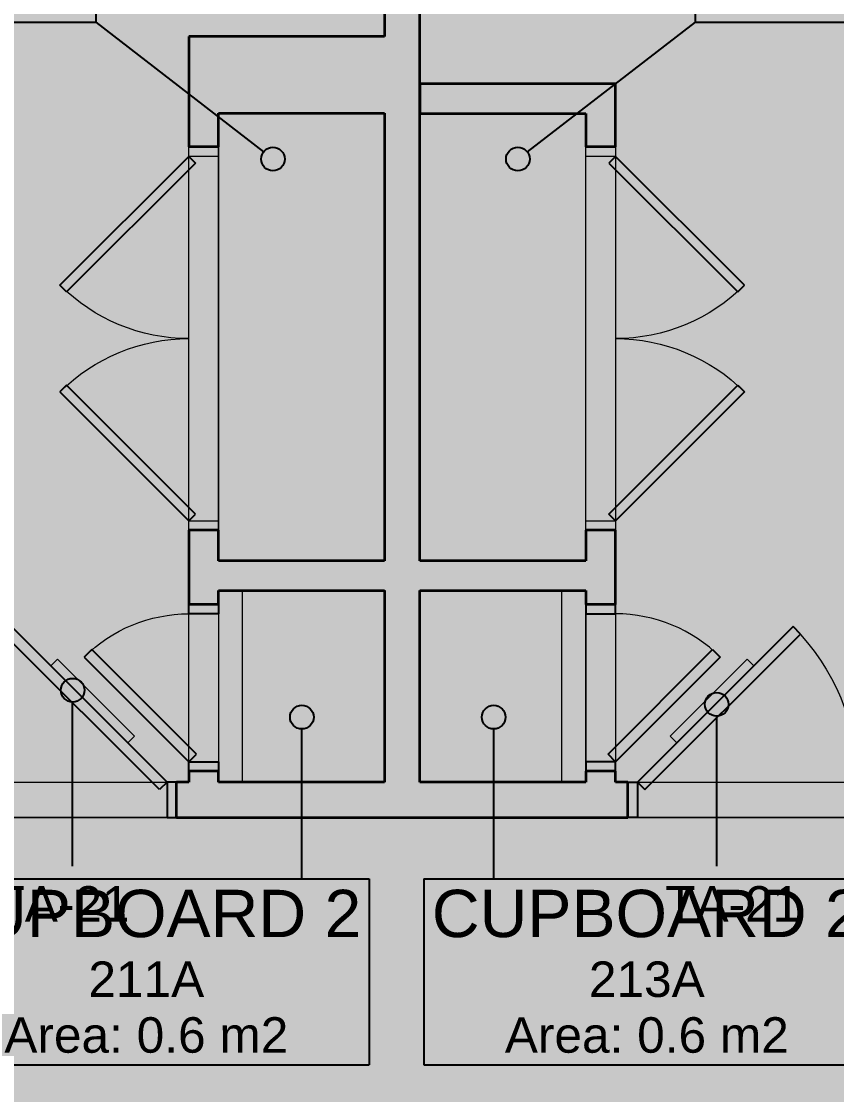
# Model space of a CAD drawing. Header units: millimetres. Extents: x -14278 to 97203, y -22378 to 34603.
# Drawn here: x 78334 to 81777, y 1387 to 5922 of the extents above; entities that cross this region are included whole.
import ezdxf
from ezdxf.enums import TextEntityAlignment as Align

# ---------------------------------------------------------------- set-up
doc = ezdxf.new("R2010")
doc.units = ezdxf.units.MM
doc.header["$MEASUREMENT"] = 0
for name, color, linetype in [('A-Zz_20_10_90-T_TextFFEInternal', 7, 'Continuous'), ('NewA-Ee_25_10-M_WallsInternal', 7, 'Continuous'), ('NewA-Ee_30_40-M_Floors', 7, 'Continuous'), ('NewA-Ee_40_20-M_GeneralFFAndEInternalEquipment', 7, 'Continuous'), ('NewA-Ee_40_20-M_GeneralFFAndEInternalFixed', 7, 'Continuous'), ('NewA-SL-M_SpacesInternal', 7, 'Continuous'), ('NewA-Ss_30_25-M_CeilingAndSoffitSystems', 7, 'Continuous'), ('NewA-Zz_20_10_90-T_TextFFEInternal', 7, 'Continuous'), ('NewA-Zz_50_10_90-P_BoundarySpace', 7, 'Continuous'), ('NewA-Zz_50_90_00-M_GrossInternal', 7, 'Continuous')]:
    doc.layers.add(name, color=color, linetype=linetype)
doc.styles.add('GENERATED_STYLE_1', font='')
doc.styles.get('GENERATED_STYLE_1').set_extended_font_data('Arial')

# ---------------------------------------------------------------- blocks, each defined once
blk = doc.blocks.new('Slab_29_2', base_point=(87898, 1112.3))
at = {"layer": 'NewA-Ee_30_40-M_Floors', "linetype": 'Continuous', "lineweight": 13}
blk.add_hatch(color=254, dxfattribs=at).paths.add_polyline_path([(87898, 1112.3), (87898, 7409.5), (90347.7, 7409.5), (90347.7, 9661.5), (55798.3, 9661.5), (55798.3, 1112.3)])
blk = doc.blocks.new('BEDROOM_211_34_2', base_point=(77523.3, 9126.8))
at = {"layer": 'NewA-SL-M_SpacesInternal', "color": 253, "linetype": 'Continuous', "lineweight": 13}
for p, q in [((79867.1, 5859.4), (79867.1, 9661.5)), ((79041, 2707.2), (79041, 5859.4)), ((79041, 5859.4), (79867.1, 5859.4)), ((77809.7, 2707.2), (79041, 2707.2))]:
    blk.add_line(p, q, dxfattribs=at)
at = {"layer": 'NewA-SL-M_SpacesInternal', "color": 5, "lineweight": 70, "style": 'GENERATED_STYLE_1'}
for tag, height, p in [('ROOM_NAME', 200, (77523.3, 9434.6)), ('ROOM_NUMBER', 150, (77523.3, 9131.8)), ('adj_text', 150, (77523.3, 8896.1))]:
    blk.add_attdef(tag, text='', height=height, dxfattribs=at).set_placement(p, align=Align.TOP_CENTER)
blk = doc.blocks.new('BEDROOM_213_35_2', base_point=(82303.9, 9126.8))
at = {"layer": 'NewA-SL-M_SpacesInternal', "color": 253, "linetype": 'Continuous', "lineweight": 13}
for p, q in [((80017.1, 9661.5), (80017.1, 5859.4)), ((80017.1, 5859.4), (80017.1, 5658.2)), ((80017.1, 5658.2), (80843.6, 5658.2)), ((80843.6, 5658.2), (80843.6, 2707.2)), ((80843.6, 2707.2), (82077.4, 2707.2))]:
    blk.add_line(p, q, dxfattribs=at)
at = {"layer": 'NewA-SL-M_SpacesInternal', "color": 5, "lineweight": 70, "style": 'GENERATED_STYLE_1'}
for tag, height, p in [('ROOM_NAME', 200, (82303.9, 9434.6)), ('ROOM_NUMBER', 150, (82303.9, 9131.8)), ('adj_text', 150, (82303.9, 8896.1))]:
    blk.add_attdef(tag, text='', height=height, dxfattribs=at).set_placement(p, align=Align.TOP_CENTER)
blk = doc.blocks.new('HALL_217_37_2', base_point=(59382, 1947.7))
at = {"layer": 'NewA-SL-M_SpacesInternal', "color": 253, "linetype": 'Continuous', "lineweight": 13}
blk.add_line((87898, 2557.2), (59621.6, 2557.2), dxfattribs=at)
at = {"layer": 'NewA-SL-M_SpacesInternal', "color": 5, "lineweight": 70, "style": 'GENERATED_STYLE_1'}
for tag, height, p in [('ROOM_NAME', 200, (59382, 2255.6)), ('ROOM_NUMBER', 150, (59382, 1952.7)), ('adj_text', 150, (59382, 1717))]:
    blk.add_attdef(tag, text='', height=height, dxfattribs=at).set_placement(p, align=Align.TOP_CENTER)
blk = doc.blocks.new('CUPBOARD 1_211B_54_2', base_point=(77706.3, 6352.2))
at = {"layer": 'NewA-SL-M_SpacesInternal', "linetype": 'Continuous'}
for p, q in [((76764.7, 6705.8), (76764.7, 6391.5)), ((76764.7, 6705.8), (78648, 6705.8)), ((78648, 6705.8), (78648, 6391.5)), ((76764.7, 6391.5), (76764.7, 6155.8)), ((78648, 6391.5), (78648, 6155.8)), ((76764.7, 6155.8), (76764.7, 5920.1)), ((78648, 6155.8), (78648, 5920.1)), ((76764.7, 5920.1), (78648, 5920.1))]:
    blk.add_line(p, q, dxfattribs=at)
at = {"layer": 'NewA-SL-M_SpacesInternal', "color": 253, "linetype": 'Continuous', "lineweight": 13}
for p, q in [((79867.1, 5534.4), (79166, 5534.4)), ((79166, 5534.4), (79166, 3642.8)), ((79867.1, 3642.8), (79867.1, 5534.4)), ((79166, 3642.8), (79867.1, 3642.8))]:
    blk.add_line(p, q, dxfattribs=at)
at = {"layer": 'NewA-SL-M_SpacesInternal', "color": 5, "lineweight": 70, "style": 'GENERATED_STYLE_1'}
for tag, height, p in [('ROOM_NAME', 200, (77706.3, 6660.1)), ('ROOM_NUMBER', 150, (77706.3, 6357.2)), ('adj_text', 150, (77706.3, 6121.5))]:
    blk.add_attdef(tag, text='', height=height, dxfattribs=at).set_placement(p, align=Align.TOP_CENTER)
blk = doc.blocks.new('CUPBOARD 1_213B_55_2', base_point=(82120.8, 6352.2))
at = {"layer": 'NewA-SL-M_SpacesInternal', "linetype": 'Continuous'}
for p, q in [((81179.2, 6705.8), (81179.2, 6391.5)), ((81179.2, 6705.8), (83062.5, 6705.8)), ((83062.5, 6705.8), (83062.5, 6391.5)), ((81179.2, 6391.5), (81179.2, 6155.8)), ((83062.5, 6391.5), (83062.5, 6155.8)), ((81179.2, 6155.8), (81179.2, 5920.1)), ((83062.5, 6155.8), (83062.5, 5920.1)), ((81179.2, 5920.1), (83062.5, 5920.1))]:
    blk.add_line(p, q, dxfattribs=at)
at = {"layer": 'NewA-SL-M_SpacesInternal', "color": 253, "linetype": 'Continuous', "lineweight": 13}
for p, q in [((80017.1, 5533.2), (80017.1, 3642.8)), ((80718.6, 5533.2), (80017.1, 5533.2)), ((80718.6, 3642.8), (80718.6, 5533.2)), ((80017.1, 3642.8), (80718.6, 3642.8))]:
    blk.add_line(p, q, dxfattribs=at)
at = {"layer": 'NewA-SL-M_SpacesInternal', "color": 5, "lineweight": 70, "style": 'GENERATED_STYLE_1'}
for tag, height, p in [('ROOM_NAME', 200, (82120.8, 6660.1)), ('ROOM_NUMBER', 150, (82120.8, 6357.2)), ('adj_text', 150, (82120.8, 6121.5))]:
    blk.add_attdef(tag, text='', height=height, dxfattribs=at).set_placement(p, align=Align.TOP_CENTER)
blk = doc.blocks.new('CUPBOARD 2_211A_59_2', base_point=(78861.3, 1944.1))
at = {"layer": 'NewA-SL-M_SpacesInternal', "color": 253, "linetype": 'Continuous', "lineweight": 13}
for p, q in [((79166, 3517.8), (79166, 2707.2)), ((79867.1, 3517.8), (79166, 3517.8)), ((79867.1, 2707.2), (79867.1, 3517.8)), ((79166, 2707.2), (79867.1, 2707.2))]:
    blk.add_line(p, q, dxfattribs=at)
at = {"layer": 'NewA-SL-M_SpacesInternal', "linetype": 'Continuous'}
for p, q in [((77919.7, 2297.7), (77919.7, 1983.4)), ((77919.7, 2297.7), (79803, 2297.7)), ((79803, 2297.7), (79803, 1983.4)), ((77919.7, 1983.4), (77919.7, 1747.7)), ((79803, 1983.4), (79803, 1747.7)), ((77919.7, 1747.7), (77919.7, 1512)), ((79803, 1747.7), (79803, 1512)), ((77919.7, 1512), (79803, 1512))]:
    blk.add_line(p, q, dxfattribs=at)
at = {"layer": 'NewA-SL-M_SpacesInternal', "color": 5, "lineweight": 70, "style": 'GENERATED_STYLE_1'}
for tag, height, p in [('ROOM_NAME', 200, (78861.3, 2252)), ('ROOM_NUMBER', 150, (78861.3, 1949.1)), ('adj_text', 150, (78861.3, 1713.4))]:
    blk.add_attdef(tag, text='', height=height, dxfattribs=at).set_placement(p, align=Align.TOP_CENTER)
blk = doc.blocks.new('CUPBOARD 2_213A_60_2', base_point=(80975.6, 1944.1))
at = {"layer": 'NewA-SL-M_SpacesInternal', "color": 253, "linetype": 'Continuous', "lineweight": 13}
for p, q in [((80017.1, 3517.8), (80017.1, 2707.2)), ((80718.6, 3517.8), (80017.1, 3517.8)), ((80718.6, 2707.2), (80718.6, 3517.8)), ((80017.1, 2707.2), (80718.6, 2707.2))]:
    blk.add_line(p, q, dxfattribs=at)
at = {"layer": 'NewA-SL-M_SpacesInternal', "linetype": 'Continuous'}
for p, q in [((80034, 2297.7), (80034, 1983.4)), ((80034, 2297.7), (81917.2, 2297.7)), ((81917.2, 2297.7), (81917.2, 1983.4)), ((80034, 1983.4), (80034, 1747.7)), ((81917.2, 1983.4), (81917.2, 1747.7)), ((80034, 1747.7), (80034, 1512)), ((81917.2, 1747.7), (81917.2, 1512)), ((80034, 1512), (81917.2, 1512))]:
    blk.add_line(p, q, dxfattribs=at)
at = {"layer": 'NewA-SL-M_SpacesInternal', "color": 5, "lineweight": 70, "style": 'GENERATED_STYLE_1'}
for tag, height, p in [('ROOM_NAME', 200, (80975.6, 2252)), ('ROOM_NUMBER', 150, (80975.6, 1949.1)), ('adj_text', 150, (80975.6, 1713.4))]:
    blk.add_attdef(tag, text='', height=height, dxfattribs=at).set_placement(p, align=Align.TOP_CENTER)
blk = doc.blocks.new('Slab_43_2', base_point=(76037, 9661.5))
at = {"layer": 'NewA-Ss_30_25-M_CeilingAndSoffitSystems', "linetype": 'Continuous', "lineweight": 0}
blk.add_hatch(color=255, dxfattribs=at).paths.add_polyline_path([(76037, 9661.5), (76037, 5859.4), (77809.7, 5859.4), (77809.7, 2707.2), (79041, 2707.2), (79041, 5859.4), (79867.1, 5859.4), (79867.1, 9661.5)])
at = {"layer": 'NewA-Ss_30_25-M_CeilingAndSoffitSystems', "color": 6, "linetype": 'Continuous', "lineweight": 13, "flags": 128}
blk.add_lwpolyline([(76037, 9661.5), (76037, 5859.4), (77809.7, 5859.4), (77809.7, 2707.2), (79041, 2707.2), (79041, 5859.4), (79867.1, 5859.4), (79867.1, 9661.5)], close=True, dxfattribs=at)
blk = doc.blocks.new('Slab_44_2', base_point=(80017.1, 9661.5))
at = {"layer": 'NewA-Ss_30_25-M_CeilingAndSoffitSystems', "linetype": 'Continuous', "lineweight": 0}
blk.add_hatch(color=255, dxfattribs=at).paths.add_polyline_path([(80017.1, 9661.5), (80017.1, 5658.2), (80843.6, 5658.2), (80843.6, 2707.2), (82077.4, 2707.2), (82077.4, 5658.2), (83845, 5658.2), (83845, 9661.5)])
at = {"layer": 'NewA-Ss_30_25-M_CeilingAndSoffitSystems', "color": 6, "linetype": 'Continuous', "lineweight": 13, "flags": 128}
blk.add_lwpolyline([(80017.1, 9661.5), (80017.1, 5658.2), (80843.6, 5658.2), (80843.6, 2707.2), (82077.4, 2707.2), (82077.4, 5658.2), (83845, 5658.2), (83845, 9661.5)], close=True, dxfattribs=at)
blk = doc.blocks.new('Slab_46_2', base_point=(87898, 1262.1))
at = {"layer": 'NewA-Ss_30_25-M_CeilingAndSoffitSystems', "linetype": 'Continuous', "lineweight": 0}
blk.add_hatch(color=255, dxfattribs=at).paths.add_polyline_path([(87898, 1262.1), (87898, 2557.2), (59621.6, 2557.2), (59621.6, 5017.8), (58321, 5017.8), (58321, 1256.6)])
at = {"layer": 'NewA-Ss_30_25-M_CeilingAndSoffitSystems', "color": 6, "linetype": 'Continuous', "lineweight": 13, "flags": 128}
blk.add_lwpolyline([(87898, 1262.1), (58321, 1256.6), (58321, 5017.8), (59621.6, 5017.8), (59621.6, 2557.2), (87898, 2557.2)], close=True, dxfattribs=at)
blk = doc.blocks.new('Slab_51_2', base_point=(79166, 5534.4))
at = {"layer": 'NewA-Ss_30_25-M_CeilingAndSoffitSystems', "linetype": 'Continuous', "lineweight": 0}
blk.add_hatch(color=255, dxfattribs=at).paths.add_polyline_path([(79166, 5534.4), (79166, 3642.8), (79867.1, 3642.8), (79867.1, 5534.4)])
at = {"layer": 'NewA-Ss_30_25-M_CeilingAndSoffitSystems', "color": 6, "linetype": 'Continuous', "lineweight": 13, "flags": 128}
blk.add_lwpolyline([(79166, 5534.4), (79867.1, 5534.4), (79867.1, 3642.8), (79166, 3642.8)], close=True, dxfattribs=at)
blk = doc.blocks.new('Slab_52_2', base_point=(79867.1, 3517.8))
at = {"layer": 'NewA-Ss_30_25-M_CeilingAndSoffitSystems', "linetype": 'Continuous', "lineweight": 0}
blk.add_hatch(color=255, dxfattribs=at).paths.add_polyline_path([(79867.1, 3517.8), (79166, 3517.8), (79166, 2707.2), (79867.1, 2707.2)])
at = {"layer": 'NewA-Ss_30_25-M_CeilingAndSoffitSystems', "color": 6, "linetype": 'Continuous', "lineweight": 13, "flags": 128}
blk.add_lwpolyline([(79867.1, 3517.8), (79166, 3517.8), (79166, 2707.2), (79867.1, 2707.2)], close=True, dxfattribs=at)
blk = doc.blocks.new('Slab_53_2', base_point=(80017.1, 3517.8))
at = {"layer": 'NewA-Ss_30_25-M_CeilingAndSoffitSystems', "linetype": 'Continuous', "lineweight": 0}
blk.add_hatch(color=255, dxfattribs=at).paths.add_polyline_path([(80017.1, 3517.8), (80017.1, 2707.2), (80718.6, 2707.2), (80718.6, 3517.8)])
at = {"layer": 'NewA-Ss_30_25-M_CeilingAndSoffitSystems', "color": 6, "linetype": 'Continuous', "lineweight": 13, "flags": 128}
blk.add_lwpolyline([(80017.1, 3517.8), (80718.6, 3517.8), (80718.6, 2707.2), (80017.1, 2707.2)], close=True, dxfattribs=at)
blk = doc.blocks.new('Slab_54_2', base_point=(80017.1, 3642.8))
at = {"layer": 'NewA-Ss_30_25-M_CeilingAndSoffitSystems', "linetype": 'Continuous', "lineweight": 0}
blk.add_hatch(color=255, dxfattribs=at).paths.add_polyline_path([(80017.1, 3642.8), (80718.6, 3642.8), (80718.6, 5533.2), (80017.1, 5533.2)])
at = {"layer": 'NewA-Ss_30_25-M_CeilingAndSoffitSystems', "color": 6, "linetype": 'Continuous', "lineweight": 13, "flags": 128}
blk.add_lwpolyline([(80017.1, 3642.8), (80718.6, 3642.8), (80718.6, 5533.2), (80017.1, 5533.2)], close=True, dxfattribs=at)
blk = doc.blocks.new('Wall_76_2', base_point=(79867.1, 9661.5))
at = {"layer": 'NewA-Ee_25_10-M_WallsInternal', "linetype": 'Continuous', "lineweight": 13}
for points in [[(79867.1, 5859.4), (80017.1, 5859.4), (80017.1, 9661.5), (79867.1, 9661.5)], [(79867.1, 3642.8), (80017.1, 3642.8), (80017.1, 5534.4), (79867.1, 5534.4)], [(79867.1, 2707.2), (80017.1, 2707.2), (80017.1, 3517.8), (79867.1, 3517.8)]]:
    blk.add_hatch(color=6, dxfattribs=at).paths.add_polyline_path(points)
at = {"layer": 'NewA-Ee_25_10-M_WallsInternal', "color": 92, "linetype": 'Continuous', "lineweight": 35, "flags": 128}
for points in [[(79867.1, 9661.5), (79867.1, 5859.4)], [(80017.1, 9661.5), (79867.1, 9661.5)], [(80017.1, 5859.4), (80017.1, 9661.5)], [(79867.1, 5534.4), (79867.1, 3642.8)], [(80017.1, 3642.8), (80017.1, 5534.4)], [(79867.1, 3517.8), (79867.1, 2707.2)], [(80017.1, 2707.2), (80017.1, 3517.8)]]:
    blk.add_lwpolyline(points, dxfattribs=at)
blk = doc.blocks.new('Door 19_8')
at = {"layer": 'NewA-Ee_25_10-M_WallsInternal', "linetype": 'Continuous', "lineweight": 13}
for points in [[(-192.6, 657.6), (-224.4, 625.8), (433.2, -31.8), (465, 0)], [(-465, -150), (-465, 0), (-505, 0), (-505, -150)], [(505, -150), (505, 0), (465, 0), (465, -150)]]:
    blk.add_hatch(color=255, dxfattribs=at).paths.add_polyline_path(points)
at = {"layer": 'NewA-Ee_25_10-M_WallsInternal', "linetype": 'Continuous'}
for p, q in [((-224.4, 625.8), (-192.6, 657.6)), ((-192.6, 657.6), (465, 0)), ((433.2, -31.8), (-224.4, 625.8)), ((-465, 0), (-505, 0)), ((-505, 0), (-505, -150)), ((-465, -150), (-465, 0)), ((465, 0), (433.2, -31.8)), ((505, 0), (465, 0)), ((465, 0), (465, -150)), ((505, -150), (505, 0)), ((-505, -150), (-465, -150)), ((465, -150), (505, -150))]:
    blk.add_line(p, q, dxfattribs=at)
at = {"layer": 'NewA-Ee_25_10-M_WallsInternal', "color": 92, "linetype": 'Continuous', "lineweight": 35}
for p, q in [((-505, -150), (-505, 0)), ((505, -150), (505, 0))]:
    blk.add_line(p, q, dxfattribs=at)
at = {"layer": 'NewA-Ee_25_10-M_WallsInternal', "color": 6, "linetype": 'Continuous', "lineweight": 13}
blk.add_arc((465, 0), 930, 135, 180, dxfattribs=at)
blk = doc.blocks.new('Wall_81_2', base_point=(59621.6, 2557.2))
at = {"layer": 'NewA-Ee_25_10-M_WallsInternal', "linetype": 'Continuous', "lineweight": 13}
blk.add_hatch(color=6, dxfattribs=at).paths.add_polyline_path([(78988.9, 2707.2), (78988.9, 2557.2), (80895.6, 2557.2), (80895.6, 2707.2)])
at = {"layer": 'NewA-Ee_25_10-M_WallsInternal', "color": 92, "linetype": 'Continuous', "lineweight": 35}
for p, q in [((78988.9, 2557.2), (78988.9, 2707.2)), ((80895.6, 2557.2), (80895.6, 2707.2))]:
    blk.add_line(p, q, dxfattribs=at)
at = {"layer": 'NewA-Ee_25_10-M_WallsInternal', "color": 92, "linetype": 'Continuous', "lineweight": 35, "flags": 128}
for points in [[(79041, 2707.2), (78988.9, 2707.2)], [(79867.1, 2707.2), (79166, 2707.2)], [(80718.6, 2707.2), (80017.1, 2707.2)], [(80895.6, 2707.2), (80843.6, 2707.2)], [(78988.9, 2557.2), (80895.6, 2557.2)]]:
    blk.add_lwpolyline(points, dxfattribs=at)
at = {"layer": 'NewA-Ee_25_10-M_WallsInternal', "linetype": 'Continuous', "zscale": 1000}
blk.add_blockref('Door 19_8', (78483.9, 2707.2), dxfattribs=at)
at = {"layer": 'NewA-Ee_25_10-M_WallsInternal', "linetype": 'Continuous', "xscale": -1, "zscale": 1000}
blk.add_blockref('Door 19_8', (81400.6, 2707.2), dxfattribs=at)
blk = doc.blocks.new('Wall_84_2', base_point=(80843.6, 5658.2))
at = {"layer": 'NewA-Ee_25_10-M_WallsInternal', "linetype": 'Continuous', "lineweight": 13}
blk.add_hatch(color=6, dxfattribs=at).paths.add_polyline_path([(80843.6, 5658.2), (80017.1, 5658.2), (80017.1, 5533.2), (80718.6, 5533.2)])
at = {"layer": 'NewA-Ee_25_10-M_WallsInternal', "color": 92, "linetype": 'Continuous', "lineweight": 35, "flags": 128}
for points in [[(80843.6, 5658.2), (80017.1, 5658.2)], [(80017.1, 5658.2), (80017.1, 5533.2)], [(80017.1, 5533.2), (80718.6, 5533.2)]]:
    blk.add_lwpolyline(points, dxfattribs=at)
blk = doc.blocks.new('Door 19_9')
at = {"layer": 'NewA-Ee_25_10-M_WallsInternal', "linetype": 'Continuous', "lineweight": 13}
for points in [[(-129.4, 441.9), (-161.3, 410.1), (280.7, -31.8), (312.5, 0)], [(-312.5, -125), (-312.5, 0), (-352.5, 0), (-352.5, -125)], [(352.5, -125), (352.5, 0), (312.5, 0), (312.5, -125)]]:
    blk.add_hatch(color=255, dxfattribs=at).paths.add_polyline_path(points)
at = {"layer": 'NewA-Ee_25_10-M_WallsInternal', "linetype": 'Continuous'}
for p, q in [((-161.3, 410.1), (-129.4, 441.9)), ((280.7, -31.8), (-161.3, 410.1)), ((-129.4, 441.9), (312.5, 0)), ((-312.5, 0), (-352.5, 0)), ((-352.5, 0), (-352.5, -125)), ((-312.5, -125), (-312.5, 0)), ((312.5, 0), (280.7, -31.8)), ((352.5, 0), (312.5, 0)), ((312.5, 0), (312.5, -125)), ((352.5, -125), (352.5, 0)), ((-352.5, -125), (-312.5, -125)), ((312.5, -125), (352.5, -125))]:
    blk.add_line(p, q, dxfattribs=at)
at = {"layer": 'NewA-Ee_25_10-M_WallsInternal', "color": 92, "linetype": 'Continuous', "lineweight": 35}
for p, q in [((-352.5, -125), (-352.5, 0)), ((352.5, -125), (352.5, 0))]:
    blk.add_line(p, q, dxfattribs=at)
at = {"layer": 'NewA-Ee_25_10-M_WallsInternal', "color": 6, "linetype": 'Continuous', "lineweight": 13}
blk.add_arc((312.5, 0), 625, 135, 180, dxfattribs=at)
blk = doc.blocks.new('Double Door 19_2')
at = {"layer": 'NewA-Ee_25_10-M_WallsInternal', "linetype": 'Continuous', "lineweight": 13}
for points in [[(-225.5, 544.5), (-770, 0), (-741.7, -28.3), (-197.2, 516.2)], [(225.5, 544.5), (197.2, 516.2), (741.7, -28.3), (770, 0)]]:
    blk.add_hatch(color=255, dxfattribs=at).paths.add_polyline_path(points)
at = {"layer": 'NewA-Ee_25_10-M_WallsInternal', "linetype": 'Continuous', "lineweight": 0}
for points in [[(-770, -125), (-770, 0), (-810, 0), (-810, -125)], [(810, -125), (810, 0), (770, 0), (770, -125)]]:
    blk.add_hatch(color=255, dxfattribs=at).paths.add_polyline_path(points)
at = {"layer": 'NewA-Ee_25_10-M_WallsInternal', "linetype": 'Continuous'}
for p, q in [((-225.5, 544.5), (-770, 0)), ((-197.2, 516.2), (-225.5, 544.5)), ((197.2, 516.2), (225.5, 544.5)), ((225.5, 544.5), (770, 0)), ((-741.7, -28.3), (-197.2, 516.2)), ((741.7, -28.3), (197.2, 516.2)), ((-770, 0), (-741.7, -28.3)), ((770, 0), (741.7, -28.3))]:
    blk.add_line(p, q, dxfattribs=at)
at = {"layer": 'NewA-Ee_25_10-M_WallsInternal', "color": 24, "linetype": 'Continuous', "lineweight": 13}
for p, q in [((-770, 0), (-810, 0)), ((-810, 0), (-810, -125)), ((-770, -125), (-770, 0)), ((810, 0), (770, 0)), ((770, 0), (770, -125)), ((810, -125), (810, 0)), ((-810, -125), (-770, -125)), ((770, -125), (810, -125))]:
    blk.add_line(p, q, dxfattribs=at)
at = {"layer": 'NewA-Ee_25_10-M_WallsInternal', "color": 92, "linetype": 'Continuous', "lineweight": 35}
for p, q in [((-810, -125), (-810, 0)), ((810, -125), (810, 0))]:
    blk.add_line(p, q, dxfattribs=at)
at = {"layer": 'NewA-Ee_25_10-M_WallsInternal', "color": 6, "linetype": 'Continuous', "lineweight": 13}
for centre, start, end in [((-770, 0), 0, 45), ((770, 0), 135, 180)]:
    blk.add_arc(centre, 770, start, end, dxfattribs=at)
blk = doc.blocks.new('Wall_102_2', base_point=(79041, 5859.4))
at = {"layer": 'NewA-Ee_25_10-M_WallsInternal', "linetype": 'Continuous', "lineweight": 13}
for points in [[(79041, 5859.4), (79041, 5392), (79166, 5392), (79166, 5534.4)], [(79041, 3458.6), (79166, 3458.6), (79166, 3772), (79041, 3772)], [(79041, 2707.2), (79166, 2707.2), (79166, 2753.6), (79041, 2753.6)]]:
    blk.add_hatch(color=6, dxfattribs=at).paths.add_polyline_path(points)
at = {"layer": 'NewA-Ee_25_10-M_WallsInternal', "color": 92, "linetype": 'Continuous', "lineweight": 35}
for p, q in [((79166, 5392), (79041, 5392)), ((79166, 3772), (79041, 3772)), ((79166, 3458.6), (79041, 3458.6)), ((79166, 2753.6), (79041, 2753.6))]:
    blk.add_line(p, q, dxfattribs=at)
at = {"layer": 'NewA-Ee_25_10-M_WallsInternal', "color": 92, "linetype": 'Continuous', "lineweight": 35, "flags": 128}
for points in [[(79041, 5859.4), (79041, 5392)], [(79166, 5392), (79166, 5534.4)], [(79041, 3772), (79041, 3458.6)], [(79166, 3642.8), (79166, 3772)], [(79166, 3458.6), (79166, 3517.8)], [(79041, 2753.6), (79041, 2707.2)], [(79166, 2707.2), (79166, 2753.6)]]:
    blk.add_lwpolyline(points, dxfattribs=at)
at = {"layer": 'NewA-Ee_25_10-M_WallsInternal', "linetype": 'Continuous', "xscale": -1, "zscale": 1000, "rotation": 90}
for name, p in [('Double Door 19_2', (79041, 4582)), ('Door 19_9', (79041, 3106.1))]:
    blk.add_blockref(name, p, dxfattribs=at)
blk = doc.blocks.new('Door 19_11')
at = {"layer": 'NewA-Ee_25_10-M_WallsInternal', "linetype": 'Continuous', "lineweight": 13}
for points in [[(-129.4, 441.9), (-161.3, 410.1), (280.7, -31.8), (312.5, 0)], [(-312.5, -125), (-312.5, 0), (-352.5, 0), (-352.5, -125)], [(352.5, -125), (352.5, 0), (312.5, 0), (312.5, -125)]]:
    blk.add_hatch(color=255, dxfattribs=at).paths.add_polyline_path(points)
at = {"layer": 'NewA-Ee_25_10-M_WallsInternal', "linetype": 'Continuous'}
for p, q in [((-161.3, 410.1), (-129.4, 441.9)), ((280.7, -31.8), (-161.3, 410.1)), ((-129.4, 441.9), (312.5, 0)), ((-312.5, 0), (-352.5, 0)), ((-352.5, 0), (-352.5, -125)), ((-312.5, -125), (-312.5, 0)), ((312.5, 0), (280.7, -31.8)), ((352.5, 0), (312.5, 0)), ((312.5, 0), (312.5, -125)), ((352.5, -125), (352.5, 0)), ((-352.5, -125), (-312.5, -125)), ((312.5, -125), (352.5, -125))]:
    blk.add_line(p, q, dxfattribs=at)
at = {"layer": 'NewA-Ee_25_10-M_WallsInternal', "color": 92, "linetype": 'Continuous', "lineweight": 35}
for p, q in [((-352.5, 0), (-352.5, -125)), ((352.5, 0), (352.5, -125))]:
    blk.add_line(p, q, dxfattribs=at)
at = {"layer": 'NewA-Ee_25_10-M_WallsInternal', "color": 6, "linetype": 'Continuous', "lineweight": 13}
blk.add_arc((312.5, 0), 625, 135, 180, dxfattribs=at)
blk = doc.blocks.new('Double Door 19')
at = {"layer": 'NewA-Ee_25_10-M_WallsInternal', "linetype": 'Continuous', "lineweight": 13}
for points in [[(-225.5, 544.5), (-770, 0), (-741.7, -28.3), (-197.2, 516.2)], [(225.5, 544.5), (197.2, 516.2), (741.7, -28.3), (770, 0)]]:
    blk.add_hatch(color=255, dxfattribs=at).paths.add_polyline_path(points)
at = {"layer": 'NewA-Ee_25_10-M_WallsInternal', "linetype": 'Continuous', "lineweight": 0}
for points in [[(-770, -125), (-770, 0), (-810, 0), (-810, -125)], [(810, -125), (810, 0), (770, 0), (770, -125)]]:
    blk.add_hatch(color=255, dxfattribs=at).paths.add_polyline_path(points)
at = {"layer": 'NewA-Ee_25_10-M_WallsInternal', "linetype": 'Continuous'}
for p, q in [((-225.5, 544.5), (-770, 0)), ((-197.2, 516.2), (-225.5, 544.5)), ((197.2, 516.2), (225.5, 544.5)), ((225.5, 544.5), (770, 0)), ((-741.7, -28.3), (-197.2, 516.2)), ((741.7, -28.3), (197.2, 516.2)), ((-770, 0), (-741.7, -28.3)), ((770, 0), (741.7, -28.3))]:
    blk.add_line(p, q, dxfattribs=at)
at = {"layer": 'NewA-Ee_25_10-M_WallsInternal', "color": 24, "linetype": 'Continuous', "lineweight": 13}
for p, q in [((-770, 0), (-810, 0)), ((-810, 0), (-810, -125)), ((-770, -125), (-770, 0)), ((810, 0), (770, 0)), ((770, 0), (770, -125)), ((810, -125), (810, 0)), ((-810, -125), (-770, -125)), ((770, -125), (810, -125))]:
    blk.add_line(p, q, dxfattribs=at)
at = {"layer": 'NewA-Ee_25_10-M_WallsInternal', "color": 92, "linetype": 'Continuous', "lineweight": 35}
for p, q in [((-810, 0), (-810, -125)), ((810, 0), (810, -125))]:
    blk.add_line(p, q, dxfattribs=at)
at = {"layer": 'NewA-Ee_25_10-M_WallsInternal', "color": 6, "linetype": 'Continuous', "lineweight": 13}
for centre, start, end in [((-770, 0), 0, 45), ((770, 0), 135, 180)]:
    blk.add_arc(centre, 770, start, end, dxfattribs=at)
blk = doc.blocks.new('Wall_103_2', base_point=(80843.6, 5658.2))
at = {"layer": 'NewA-Ee_25_10-M_WallsInternal', "linetype": 'Continuous', "lineweight": 13}
for points in [[(80718.6, 5533.2), (80718.6, 5392), (80843.6, 5392), (80843.6, 5658.2)], [(80718.6, 3458.6), (80843.6, 3458.6), (80843.6, 3772), (80718.6, 3772)], [(80718.6, 2707.2), (80843.6, 2707.2), (80843.6, 2753.6), (80718.6, 2753.6)]]:
    blk.add_hatch(color=6, dxfattribs=at).paths.add_polyline_path(points)
at = {"layer": 'NewA-Ee_25_10-M_WallsInternal', "color": 92, "linetype": 'Continuous', "lineweight": 35}
for p, q in [((80843.6, 5392), (80718.6, 5392)), ((80843.6, 3772), (80718.6, 3772)), ((80843.6, 3458.6), (80718.6, 3458.6)), ((80843.6, 2753.6), (80718.6, 2753.6))]:
    blk.add_line(p, q, dxfattribs=at)
at = {"layer": 'NewA-Ee_25_10-M_WallsInternal', "color": 92, "linetype": 'Continuous', "lineweight": 35, "flags": 128}
for points in [[(80843.6, 5392), (80843.6, 5658.2)], [(80718.6, 5533.2), (80718.6, 5392)], [(80718.6, 3772), (80718.6, 3642.8)], [(80843.6, 3458.6), (80843.6, 3772)], [(80718.6, 3517.8), (80718.6, 3458.6)], [(80718.6, 2753.6), (80718.6, 2707.2)], [(80843.6, 2707.2), (80843.6, 2753.6)]]:
    blk.add_lwpolyline(points, dxfattribs=at)
at = {"layer": 'NewA-Ee_25_10-M_WallsInternal', "linetype": 'Continuous', "xscale": -1, "zscale": 1000, "rotation": 270}
blk.add_blockref('Double Door 19', (80843.6, 4582), dxfattribs=at)
at = {"layer": 'NewA-Ee_25_10-M_WallsInternal', "linetype": 'Continuous', "zscale": 1000, "rotation": 270}
blk.add_blockref('Door 19_11', (80843.6, 3106.1), dxfattribs=at)
blk = doc.blocks.new('Wall_105_2', base_point=(79041, 3642.8))
at = {"layer": 'NewA-Ee_25_10-M_WallsInternal', "linetype": 'Continuous', "lineweight": 13}
blk.add_hatch(color=6, dxfattribs=at).paths.add_polyline_path([(79166, 3517.8), (80718.6, 3517.8), (80718.6, 3642.8), (79166, 3642.8)])
at = {"layer": 'NewA-Ee_25_10-M_WallsInternal', "color": 92, "linetype": 'Continuous', "lineweight": 35, "flags": 128}
for points in [[(79867.1, 3642.8), (79166, 3642.8)], [(80718.6, 3642.8), (80017.1, 3642.8)], [(79166, 3517.8), (79867.1, 3517.8)], [(80017.1, 3517.8), (80718.6, 3517.8)]]:
    blk.add_lwpolyline(points, dxfattribs=at)
blk = doc.blocks.new('Wall_123_2', base_point=(79041, 5859.4))
at = {"layer": 'NewA-Ee_25_10-M_WallsInternal', "linetype": 'Continuous', "lineweight": 13}
blk.add_hatch(color=6, dxfattribs=at).paths.add_polyline_path([(79166, 5534.4), (80017.1, 5534.4), (80017.1, 5859.4), (79041, 5859.4)])
at = {"layer": 'NewA-Ee_25_10-M_WallsInternal', "color": 92, "linetype": 'Continuous', "lineweight": 35, "flags": 128}
for points in [[(79867.1, 5859.4), (79041, 5859.4)], [(80017.1, 5534.4), (80017.1, 5859.4)], [(79166, 5534.4), (79867.1, 5534.4)]]:
    blk.add_lwpolyline(points, dxfattribs=at)
blk = doc.blocks.new('Shelves 20')
at = {"layer": 'NewA-Ee_40_20-M_GeneralFFAndEInternalFixed', "color": 6, "linetype": 'Continuous', "lineweight": 13}
for p, q in [((405.4, 0), (-405.4, 0)), ((405.4, -600), (405.4, 0)), ((-405.4, 0), (-405.4, -600)), ((-405.4, -600), (405.4, -600))]:
    blk.add_line(p, q, dxfattribs=at)
blk = doc.blocks.new('Mirror 19_4')
at = {"layer": 'NewA-Ee_40_20-M_GeneralFFAndEInternalEquipment', "color": 1, "linetype": 'Continuous', "lineweight": 18}
for p, q in [((460, 40), (0, 40)), ((0, 40), (0, 0)), ((460, 40), (0, 40)), ((0, 40), (0, 0)), ((0, 0), (460, 0)), ((0, 0), (460, 0)), ((460, 0), (460, 40)), ((460, 0), (460, 40))]:
    blk.add_line(p, q, dxfattribs=at)
blk = doc.blocks.new('Line_131_2', base_point=(78550.1, 2351.7))
at = {"layer": 'NewA-Zz_20_10_90-T_TextFFEInternal', "linetype": 'Continuous'}
blk.add_hatch(color=256, dxfattribs=at).paths.add_polyline_path([(78600.1, 3095.8), (78596.3, 3114.9), (78585.5, 3131.1), (78569.3, 3142), (78550.1, 3145.8), (78531, 3142), (78514.8, 3131.1), (78503.9, 3114.9), (78500.1, 3095.8), (78503.9, 3076.7), (78514.8, 3060.4), (78531, 3049.6), (78550.1, 3045.8), (78569.3, 3049.6), (78585.5, 3060.4), (78596.3, 3076.7)])
blk.add_line((78550.1, 2351.7), (78550.1, 3045.8), dxfattribs=at)
blk.add_circle((78550.1, 3095.8), 50, dxfattribs=at)
blk = doc.blocks.new('Line_133_2', base_point=(81270.7, 2351.7))
at = {"layer": 'NewA-Zz_20_10_90-T_TextFFEInternal', "linetype": 'Continuous'}
blk.add_hatch(color=256, dxfattribs=at).paths.add_polyline_path([(81320.7, 3036), (81316.9, 3055.1), (81306.1, 3071.3), (81289.9, 3082.2), (81270.7, 3086), (81251.6, 3082.2), (81235.4, 3071.3), (81224.5, 3055.1), (81220.7, 3036), (81224.5, 3016.8), (81235.4, 3000.6), (81251.6, 2989.8), (81270.7, 2986), (81289.9, 2989.8), (81306.1, 3000.6), (81316.9, 3016.8)])
blk.add_line((81270.7, 2351.7), (81270.7, 2986), dxfattribs=at)
blk.add_circle((81270.7, 3036), 50, dxfattribs=at)
blk = doc.blocks.new('Line_178_2', base_point=(79518.3, 2296.9))
at = {"layer": 'NewA-Zz_50_10_90-P_BoundarySpace', "linetype": 'Continuous'}
blk.add_hatch(color=256, dxfattribs=at).paths.add_polyline_path([(79568.3, 2981.8), (79564.5, 3000.9), (79553.6, 3017.1), (79537.4, 3028), (79518.3, 3031.8), (79499.1, 3028), (79482.9, 3017.1), (79472.1, 3000.9), (79468.3, 2981.8), (79472.1, 2962.6), (79482.9, 2946.4), (79499.1, 2935.6), (79518.3, 2931.8), (79537.4, 2935.6), (79553.6, 2946.4), (79564.5, 2962.6)])
blk.add_line((79518.3, 2296.9), (79518.3, 2931.8), dxfattribs=at)
blk.add_circle((79518.3, 2981.8), 50, dxfattribs=at)
blk = doc.blocks.new('Line_179_2', base_point=(80328.8, 2296.9))
at = {"layer": 'NewA-Zz_50_10_90-P_BoundarySpace', "linetype": 'Continuous'}
blk.add_hatch(color=256, dxfattribs=at).paths.add_polyline_path([(80378.8, 2981.8), (80375, 3000.9), (80364.2, 3017.1), (80348, 3028), (80328.8, 3031.8), (80309.7, 3028), (80293.5, 3017.1), (80282.6, 3000.9), (80278.8, 2981.8), (80282.6, 2962.6), (80293.5, 2946.4), (80309.7, 2935.6), (80328.8, 2931.8), (80348, 2935.6), (80364.2, 2946.4), (80375, 2962.6)])
blk.add_line((80328.8, 2296.9), (80328.8, 2931.8), dxfattribs=at)
blk.add_circle((80328.8, 2981.8), 50, dxfattribs=at)
blk = doc.blocks.new('Line_184_2', base_point=(81179.2, 5920.1))
at = {"layer": 'NewA-Zz_50_10_90-P_BoundarySpace', "linetype": 'Continuous'}
blk.add_hatch(color=256, dxfattribs=at).paths.add_polyline_path([(80480.9, 5340.9), (80477.1, 5360), (80466.3, 5376.2), (80450.1, 5387.1), (80430.9, 5390.9), (80411.8, 5387.1), (80395.6, 5376.2), (80384.7, 5360), (80380.9, 5340.9), (80384.7, 5321.7), (80395.6, 5305.5), (80411.8, 5294.7), (80430.9, 5290.9), (80450.1, 5294.7), (80466.3, 5305.5), (80477.1, 5321.7)])
blk.add_line((81179.2, 5920.1), (80470.5, 5371.5), dxfattribs=at)
blk.add_circle((80430.9, 5340.9), 50, dxfattribs=at)
blk = doc.blocks.new('Line_186_2', base_point=(78648, 5920.1))
at = {"layer": 'NewA-Zz_50_10_90-P_BoundarySpace', "linetype": 'Continuous'}
blk.add_hatch(color=256, dxfattribs=at).paths.add_polyline_path([(79446.2, 5340.9), (79442.4, 5360), (79431.6, 5376.2), (79415.4, 5387.1), (79396.2, 5390.9), (79377.1, 5387.1), (79360.9, 5376.2), (79350.1, 5360), (79346.2, 5340.9), (79350.1, 5321.7), (79360.9, 5305.5), (79377.1, 5294.7), (79396.2, 5290.9), (79415.4, 5294.7), (79431.6, 5305.5), (79442.4, 5321.7)])
blk.add_line((78648, 5920.1), (79356.7, 5371.5), dxfattribs=at)
blk.add_circle((79396.2, 5340.9), 50, dxfattribs=at)
blk = doc.blocks.new('Label_233_2', base_point=(78080.3, 2351.7))
at = {"layer": 'A-Zz_20_10_90-T_TextFFEInternal', "insert": (78505.3, 2267.4), "char_height": 150, "attachment_point": 2, "style": 'GENERATED_STYLE_1'}
blk.add_mtext('\\fArial|b0|i0|c0|p34;TA-21\\fArial|b0|i0|c0|p34;\\fArial|b0|i0|c0|p34;\\fArial|b0|i0|c0|p34;\\fArial|b0|i0|c0|p34;\\fArial|b0|i0|c0|p34;\\fArial|b0|i0|c0|p34;\\fArial|b0|i0|c0|p34;\\fArial|b0|i0|c0|p34;\\fArial|b0|i0|c0|p34;\\fArial|b0|i0|c0|p34;\\fArial|b0|i0|c0|p34;\\fArial|b0|i0|c0|p34;\\fArial|b0|i0|c0|p34;\\fArial|b0|i0|c0|p34;\\fArial|b0|i0|c0|p34;\\fArial|b0|i0|c0|p34;\\fArial|b0|i0|c0|p34;\\fArial|b0|i0|c0|p34;\\fArial|b0|i0|c0|p34;\\fArial|b0|i0|c0|p34;\\fArial|b0|i0|c0|p34;\\fArial|b0|i0|c0|p34;\\fArial|b0|i0|c0|p34;\\fArial|b0|i0|c0|p34;\\fArial|b0|i0|c0|p34;\\fArial|b0|i0|c0|p34;\\fArial|b0|i0|c0|p34;\\fArial|b0|i0|c0|p34;\\fArial|b0|i0|c0|p34;}', dxfattribs=at)
blk = doc.blocks.new('Label_249_2', base_point=(80913.5, 2351.7))
at = {"layer": 'A-Zz_20_10_90-T_TextFFEInternal', "insert": (81338.5, 2267.4), "char_height": 150, "attachment_point": 2, "style": 'GENERATED_STYLE_1'}
blk.add_mtext('\\fArial|b0|i0|c0|p34;TA-21\\fArial|b0|i0|c0|p34;\\fArial|b0|i0|c0|p34;\\fArial|b0|i0|c0|p34;\\fArial|b0|i0|c0|p34;\\fArial|b0|i0|c0|p34;\\fArial|b0|i0|c0|p34;\\fArial|b0|i0|c0|p34;\\fArial|b0|i0|c0|p34;\\fArial|b0|i0|c0|p34;\\fArial|b0|i0|c0|p34;\\fArial|b0|i0|c0|p34;\\fArial|b0|i0|c0|p34;\\fArial|b0|i0|c0|p34;\\fArial|b0|i0|c0|p34;\\fArial|b0|i0|c0|p34;\\fArial|b0|i0|c0|p34;\\fArial|b0|i0|c0|p34;\\fArial|b0|i0|c0|p34;\\fArial|b0|i0|c0|p34;\\fArial|b0|i0|c0|p34;\\fArial|b0|i0|c0|p34;\\fArial|b0|i0|c0|p34;\\fArial|b0|i0|c0|p34;\\fArial|b0|i0|c0|p34;\\fArial|b0|i0|c0|p34;\\fArial|b0|i0|c0|p34;\\fArial|b0|i0|c0|p34;\\fArial|b0|i0|c0|p34;\\fArial|b0|i0|c0|p34;}', dxfattribs=at)

msp = doc.modelspace()

# ---------------------------------------------------------------- hatches: boundary and pattern name
at = {"layer": 'NewA-Zz_50_90_00-M_GrossInternal', "linetype": 'Continuous', "lineweight": 140}
msp.add_hatch(color=1, dxfattribs=at).paths.add_polyline_path([(55798.3, 9661.5), (90347.7, 9661.5), (90347.7, 1262.1), (61147.7, 1262.1), (61147.7, -3287.9), (57698.3, -3287.9), (57698.3, 1262.1), (55798.3, 1262.1)])

# ---------------------------------------------------------------- block references
at = {"layer": 'A-Zz_20_10_90-T_TextFFEInternal', "color": 6, "linetype": 'Continuous', "lineweight": 13}
for name, p in [('Label_233_2', (78080.3, 2351.7)), ('Label_249_2', (80913.5, 2351.7))]:
    msp.add_blockref(name, p, dxfattribs=at)
at = {"layer": 'NewA-Ee_25_10-M_WallsInternal', "color": 92, "lineweight": 35}
for name, p in [('Wall_76_2', (79867.1, 9661.5)), ('Wall_102_2', (79041, 5859.4)), ('Wall_123_2', (79041, 5859.4)), ('Wall_84_2', (80843.6, 5658.2)), ('Wall_103_2', (80843.6, 5658.2)), ('Wall_105_2', (79041, 3642.8)), ('Wall_81_2', (59621.6, 2557.2))]:
    msp.add_blockref(name, p, dxfattribs=at)
at = {"layer": 'NewA-Ee_30_40-M_Floors', "color": 6, "linetype": 'Continuous', "lineweight": 13}
msp.add_blockref('Slab_29_2', (87898, 1112.3), dxfattribs=at)
at = {"layer": 'NewA-Ee_40_20-M_GeneralFFAndEInternalEquipment', "color": 6, "linetype": 'Continuous', "lineweight": 13, "xscale": -1, "zscale": 1000, "rotation": 134.9999999999999}
msp.add_blockref('Mirror 19_4', (78485.8, 3226.9), dxfattribs=at)
at = {"layer": 'NewA-Ee_40_20-M_GeneralFFAndEInternalEquipment', "color": 6, "linetype": 'Continuous', "lineweight": 13, "zscale": 1000, "rotation": 225}
msp.add_blockref('Mirror 19_4', (81398.8, 3226.9), dxfattribs=at)
at = {"layer": 'NewA-Ee_40_20-M_GeneralFFAndEInternalFixed', "color": 6, "linetype": 'Continuous', "lineweight": 13, "xscale": -1, "zscale": 1000, "rotation": 270}
msp.add_blockref('Shelves 20', (79867.1, 3112.5), dxfattribs=at)
at = {"layer": 'NewA-Ee_40_20-M_GeneralFFAndEInternalFixed', "color": 6, "linetype": 'Continuous', "lineweight": 13, "zscale": 1000, "rotation": 90}
msp.add_blockref('Shelves 20', (80017.1, 3112.5), dxfattribs=at)
at = {"layer": 'NewA-SL-M_SpacesInternal', "linetype": 'Continuous'}
for name, p in [('BEDROOM_211_34_2', (77523.3, 9126.8)), ('BEDROOM_213_35_2', (82303.9, 9126.8)), ('HALL_217_37_2', (59382, 1947.7))]:
    msp.add_blockref(name, p, dxfattribs=at)
for name, p, values in [('CUPBOARD 1_211B_54_2', (77706.3, 6352.2), {'ROOM_NAME': 'CUPBOARD 1', 'ROOM_NUMBER': '211B', 'adj_text': 'Area: 1.3 m2'}), ('CUPBOARD 1_213B_55_2', (82120.8, 6352.2), {'ROOM_NAME': 'CUPBOARD 1', 'ROOM_NUMBER': '213B', 'adj_text': 'Area: 1.3 m2'}), ('CUPBOARD 2_211A_59_2', (78861.3, 1944.1), {'ROOM_NAME': 'CUPBOARD 2', 'ROOM_NUMBER': '211A', 'adj_text': 'Area: 0.6 m2'}), ('CUPBOARD 2_213A_60_2', (80975.6, 1944.1), {'ROOM_NAME': 'CUPBOARD 2', 'ROOM_NUMBER': '213A', 'adj_text': 'Area: 0.6 m2'})]:
    msp.add_blockref(name, p, dxfattribs=at).add_auto_attribs(values)
at = {"layer": 'NewA-Ss_30_25-M_CeilingAndSoffitSystems', "color": 6, "linetype": 'Continuous', "lineweight": 13}
for name, p in [('Slab_43_2', (76037, 9661.5)), ('Slab_44_2', (80017.1, 9661.5)), ('Slab_51_2', (79166, 5534.4)), ('Slab_54_2', (80017.1, 3642.8)), ('Slab_46_2', (87898, 1262.1)), ('Slab_52_2', (79867.1, 3517.8)), ('Slab_53_2', (80017.1, 3517.8))]:
    msp.add_blockref(name, p, dxfattribs=at)
at = {"layer": 'NewA-Zz_20_10_90-T_TextFFEInternal', "linetype": 'Continuous'}
for name, p in [('Line_131_2', (78550.1, 2351.7)), ('Line_133_2', (81270.7, 2351.7))]:
    msp.add_blockref(name, p, dxfattribs=at)
at = {"layer": 'NewA-Zz_50_10_90-P_BoundarySpace', "linetype": 'Continuous'}
for name, p in [('Line_186_2', (78648, 5920.1)), ('Line_184_2', (81179.2, 5920.1)), ('Line_178_2', (79518.3, 2296.9)), ('Line_179_2', (80328.8, 2296.9))]:
    msp.add_blockref(name, p, dxfattribs=at)

doc.saveas('drawing.dxf')
